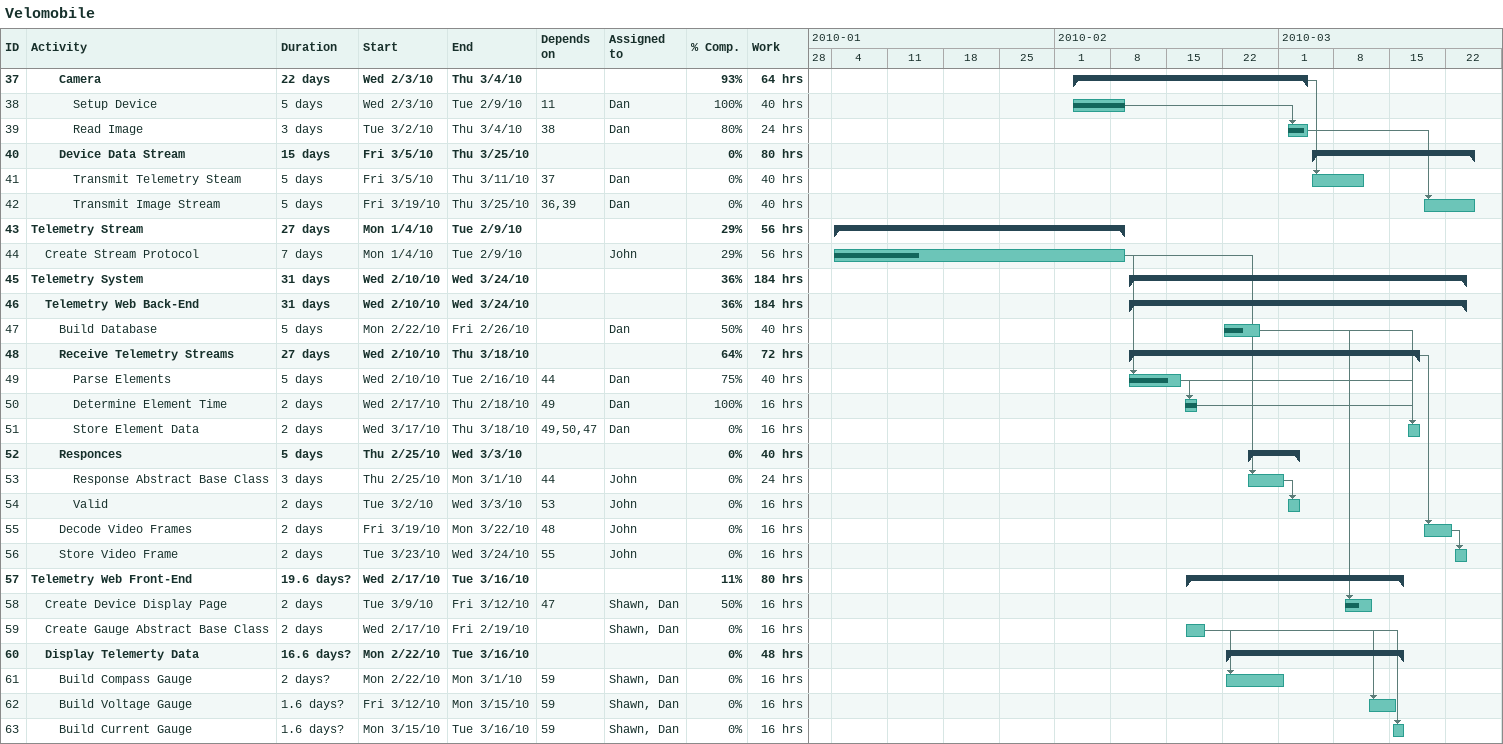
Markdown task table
Velomobile

| ID | Level | Task | Duration | Start | Finish | Predecessors | Resources | % complete | Work (h) |
|---|---|---|---|---|---|---|---|---|---|
| 37 | 3 | **Camera** | 22d | 2010-02-03 | 2010-03-04 |  |  | 93 | 64 |
| 38 | 4 | Setup Device | 5d | 2010-02-03 | 2010-02-09 | 11 | Dan | 100 | 40 |
| 39 | 4 | Read Image | 3d | 2010-03-02 | 2010-03-04 | 38 | Dan | 80 | 24 |
| 40 | 3 | **Device Data Stream** | 15d | 2010-03-05 | 2010-03-25 |  |  | 0 | 80 |
| 41 | 4 | Transmit Telemetry Steam | 5d | 2010-03-05 | 2010-03-11 | 37 | Dan | 0 | 40 |
| 42 | 4 | Transmit Image Stream | 5d | 2010-03-19 | 2010-03-25 | 36, 39 | Dan | 0 | 40 |
| 43 | 1 | **Telemetry Stream** | 27d | 2010-01-04 | 2010-02-09 |  |  | 29 | 56 |
| 44 | 2 | Create Stream Protocol | 7d | 2010-01-04 | 2010-02-09 |  | John | 29 | 56 |
| 45 | 1 | **Telemetry System** | 31d | 2010-02-10 | 2010-03-24 |  |  | 36 | 184 |
| 46 | 2 | **Telemetry Web Back-End** | 31d | 2010-02-10 | 2010-03-24 |  |  | 36 | 184 |
| 47 | 3 | Build Database | 5d | 2010-02-22 | 2010-02-26 |  | Dan | 50 | 40 |
| 48 | 3 | **Receive Telemetry Streams** | 27d | 2010-02-10 | 2010-03-18 |  |  | 64 | 72 |
| 49 | 4 | Parse Elements | 5d | 2010-02-10 | 2010-02-16 | 44 | Dan | 75 | 40 |
| 50 | 4 | Determine Element Time | 2d | 2010-02-17 | 2010-02-18 | 49 | Dan | 100 | 16 |
| 51 | 4 | Store Element Data | 2d | 2010-03-17 | 2010-03-18 | 49, 50, 47 | Dan | 0 | 16 |
| 52 | 3 | **Responces** | 5d | 2010-02-25 | 2010-03-03 |  |  | 0 | 40 |
| 53 | 4 | Response Abstract Base Class | 3d | 2010-02-25 | 2010-03-01 | 44 | John | 0 | 24 |
| 54 | 4 | Valid | 2d | 2010-03-02 | 2010-03-03 | 53 | John | 0 | 16 |
| 55 | 3 | Decode Video Frames | 2d | 2010-03-19 | 2010-03-22 | 48 | John | 0 | 16 |
| 56 | 3 | Store Video Frame | 2d | 2010-03-23 | 2010-03-24 | 55 | John | 0 | 16 |
| 57 | 1 | **Telemetry Web Front-End** | 19.6d? | 2010-02-17 | 2010-03-16 |  |  | 11 | 80 |
| 58 | 2 | Create Device Display Page | 2d | 2010-03-09 | 2010-03-12 | 47 | Shawn, Dan | 50 | 16 |
| 59 | 2 | Create Gauge Abstract Base Class | 2d | 2010-02-17 | 2010-02-19 |  | Shawn, Dan | 0 | 16 |
| 60 | 2 | **Display Telemerty Data** | 16.6d? | 2010-02-22 | 2010-03-16 |  |  | 0 | 48 |
| 61 | 3 | Build Compass Gauge | 2d? | 2010-02-22 | 2010-03-01 | 59 | Shawn, Dan | 0 | 16 |
| 62 | 3 | Build Voltage Gauge | 1.6d? | 2010-03-12 | 2010-03-15 | 59 | Shawn, Dan | 0 | 16 |
| 63 | 3 | Build Current Gauge | 1.6d? | 2010-03-15 | 2010-03-16 | 59 | Shawn, Dan | 0 | 16 |
